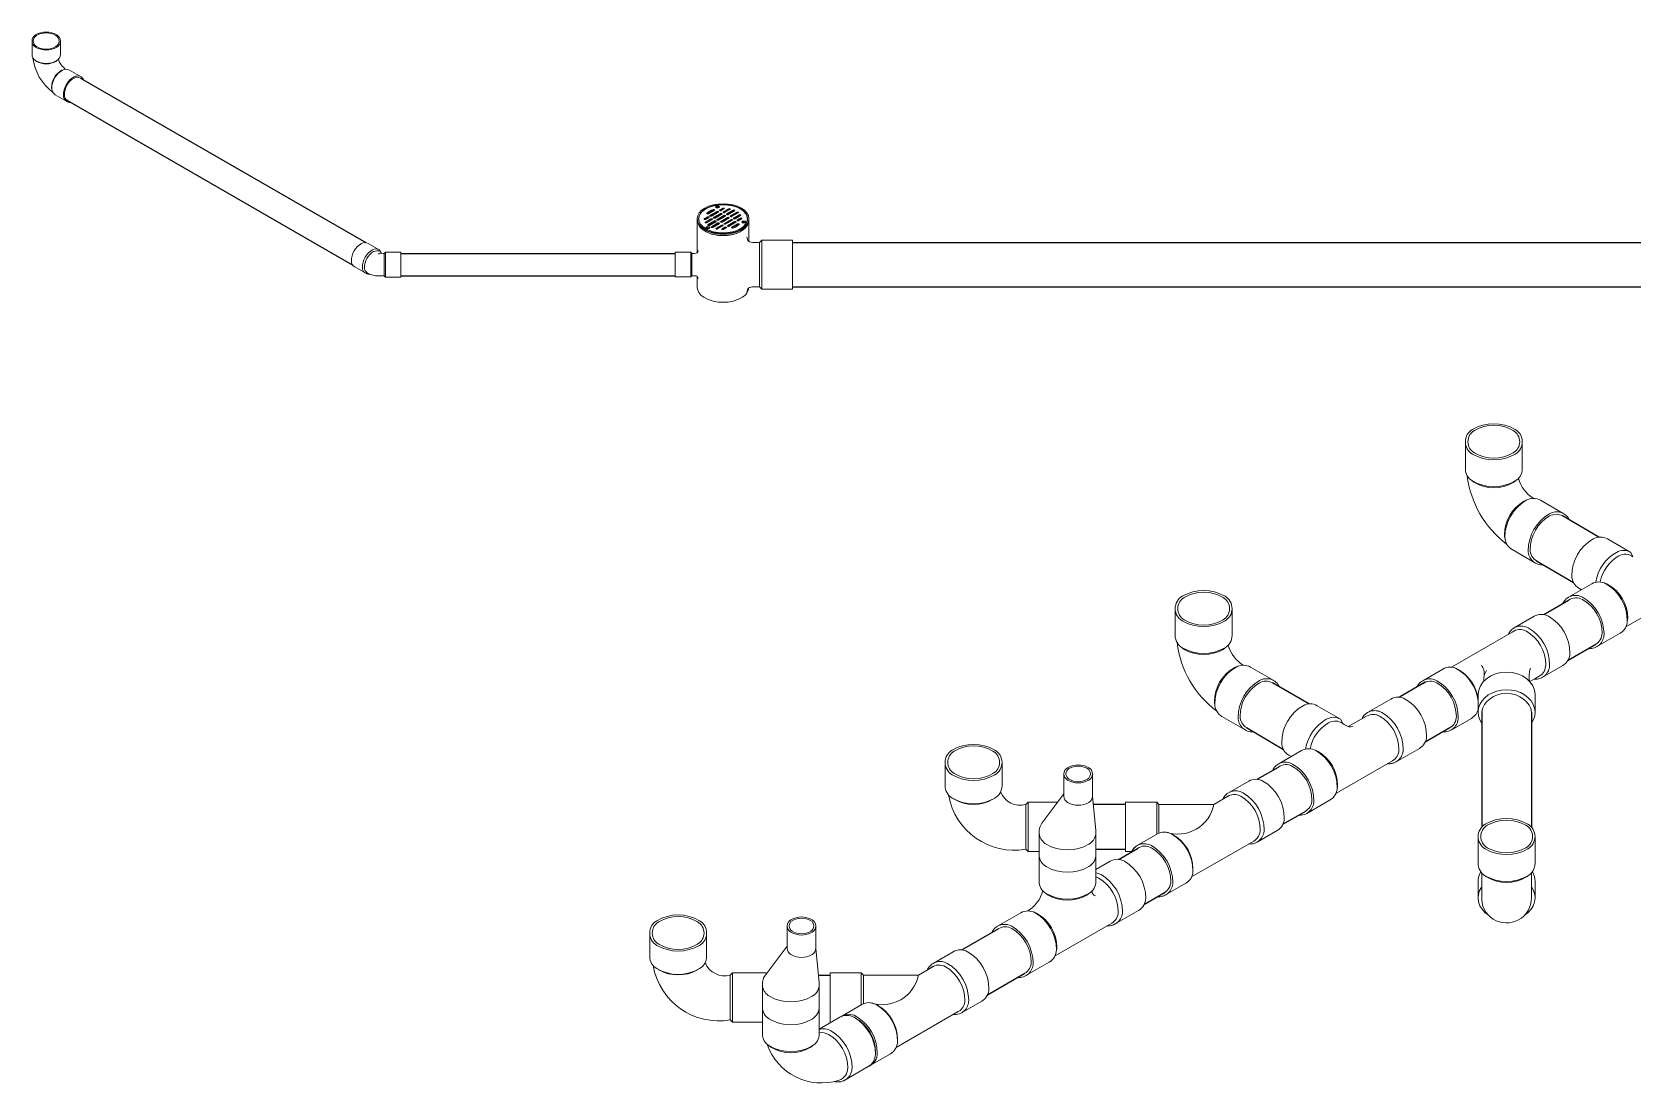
# Model space of a CAD drawing. Header units: millimetres. Extents: x 1263 to 3002, y 1308 to 2683.
# Drawn here: x 1498.669 to 1502.24, y 1341.562 to 1343.906 of the extents above; entities that cross this region are included whole.
import ezdxf

# ---------------------------------------------------------------- set-up
doc = ezdxf.new("R2010")
doc.units = ezdxf.units.MM
doc.layers.add('sanitaria', color=1, linetype='Continuous', lineweight=0)
doc.layers.add('sanitario', color=3, linetype='Continuous')

msp = doc.modelspace()

# ---------------------------------------------------------------- linework, layer by layer
at = {"layer": 'sanitaria'}
for p, q in [((1498.66879, 1343.88612), (1498.66879, 1343.85621)), ((1498.73211, 1343.88612), (1498.73211, 1343.85621)), ((1498.77831, 1343.80609), (1498.75241, 1343.82104)), ((1498.74665, 1343.75126), (1498.72075, 1343.76621)), ((1500.1528, 1343.41345), (1500.1528, 1343.49102)), ((1499.44356, 1343.42028), (1499.41888, 1343.43453)), ((1500.2917, 1343.43703), (1500.27998, 1343.43703)), ((1500.2917, 1343.43703), (1500.29671, 1343.44199)), ((1500.2917, 1343.33785), (1500.2917, 1343.43703)), ((1500.29671, 1343.33289), (1500.29671, 1343.44199)), ((1500.29671, 1343.44199), (1500.36543, 1343.44199)), ((1500.36543, 1343.33289), (1500.36543, 1343.44199)), ((1499.44356, 1343.42028), (1499.44588, 1343.41691)), ((1499.45459, 1343.41256), (1499.45243, 1343.41256)), ((1499.45459, 1343.41256), (1499.45713, 1343.41508)), ((1499.45459, 1343.36231), (1499.45459, 1343.41256)), ((1499.45713, 1343.3598), (1499.45713, 1343.41508)), ((1499.45713, 1343.41508), (1499.49195, 1343.41508)), ((1499.49195, 1343.3598), (1499.49195, 1343.41508)), ((1500.1038, 1343.35994), (1500.1038, 1343.41494)), ((1500.13844, 1343.41494), (1500.1038, 1343.41494)), ((1500.14097, 1343.41244), (1500.13844, 1343.41494)), ((1500.13844, 1343.35994), (1500.13844, 1343.41494)), ((1500.14097, 1343.41244), (1500.14688, 1343.41244)), ((1500.14097, 1343.36244), (1500.14097, 1343.41244)), ((1499.4134, 1343.36804), (1499.38872, 1343.38229)), ((1499.45459, 1343.36231), (1499.44385, 1343.36231)), ((1499.45459, 1343.36231), (1499.45713, 1343.3598)), ((1500.14097, 1343.36244), (1500.13844, 1343.35994)), ((1500.14097, 1343.36244), (1500.14688, 1343.36244)), ((1499.45713, 1343.3598), (1499.49195, 1343.3598)), ((1500.13844, 1343.35994), (1500.1038, 1343.35994)), ((1500.1528, 1343.33995), (1500.1528, 1343.36143)), ((1500.2917, 1343.33785), (1500.27998, 1343.33785)), ((1500.2917, 1343.33785), (1500.29671, 1343.33289)), ((1500.29671, 1343.33289), (1500.36543, 1343.33289)), ((1501.86643, 1342.99242), (1501.86643, 1342.93242)), ((1501.99345, 1342.99242), (1501.99345, 1342.93242)), ((1502.08614, 1342.83187), (1502.03418, 1342.86187)), ((1502.23538, 1342.74571), (1502.18342, 1342.77571)), ((1502.02263, 1342.72187), (1501.97067, 1342.75187)), ((1502.23538, 1342.74571), (1502.24042, 1342.73591)), ((1502.09642, 1342.64557), (1502.14838, 1342.67557)), ((1502.1256, 1342.66242), (1502.11991, 1342.66571)), ((1502.35117, 1342.65265), (1502.22481, 1342.5797)), ((1501.21911, 1342.6203), (1501.21911, 1342.5603)), ((1501.34613, 1342.6203), (1501.34613, 1342.5603)), ((1501.97515, 1342.57715), (1502.02019, 1342.60315)), ((1501.97091, 1342.56781), (1501.83536, 1342.48955)), ((1502.15993, 1342.53557), (1502.21189, 1342.56557)), ((1501.43882, 1342.45975), (1501.38686, 1342.48975)), ((1501.77129, 1342.45945), (1501.81632, 1342.48545)), ((1502.03145, 1342.46965), (1502.01029, 1342.45743)), ((1502.03145, 1342.46965), (1502.02113, 1342.46369)), ((1502.0837, 1342.49315), (1502.03866, 1342.46715)), ((1501.58806, 1342.37359), (1501.53609, 1342.40359)), ((1501.64843, 1342.38853), (1501.70039, 1342.41853)), ((1501.89496, 1342.38895), (1501.89496, 1342.42835)), ((1502.02193, 1342.42835), (1502.02193, 1342.38895)), ((1501.37531, 1342.34975), (1501.32335, 1342.37975)), ((1501.58806, 1342.37359), (1501.5931, 1342.36379)), ((1501.64612, 1342.38053), (1501.60538, 1342.35701)), ((1501.8348, 1342.34945), (1501.87983, 1342.37545)), ((1501.4491, 1342.27345), (1501.50106, 1342.30345)), ((1501.47828, 1342.2903), (1501.47259, 1342.29359)), ((1501.71193, 1342.27853), (1501.7639, 1342.30853)), ((1500.70585, 1342.27726), (1500.70585, 1342.22526)), ((1500.83287, 1342.27726), (1500.83287, 1342.22526)), ((1501.70385, 1342.28053), (1501.57749, 1342.20758)), ((1500.97098, 1342.25164), (1500.97098, 1342.20164)), ((1501.03449, 1342.25164), (1501.03449, 1342.20164)), ((1501.33815, 1342.20941), (1501.38319, 1342.23541)), ((1500.88574, 1342.18356), (1500.89079, 1342.18856)), ((1500.88574, 1342.18356), (1500.88574, 1342.08356)), ((1500.89079, 1342.18856), (1500.95717, 1342.18856)), ((1500.89079, 1342.18856), (1500.89079, 1342.07856)), ((1500.97098, 1342.20694), (1500.92178, 1342.14146)), ((1501.03449, 1342.20164), (1501.04227, 1342.12562)), ((1501.10863, 1342.07856), (1501.10863, 1342.18856)), ((1501.17791, 1342.18856), (1501.10863, 1342.18856)), ((1501.17791, 1342.11689), (1501.17791, 1342.18856)), ((1501.18296, 1342.18356), (1501.17791, 1342.18856)), ((1501.30532, 1342.18356), (1501.18296, 1342.18356)), ((1501.18296, 1342.11951), (1501.18296, 1342.18356)), ((1501.33971, 1342.20341), (1501.30532, 1342.18356)), ((1501.51261, 1342.16345), (1501.56457, 1342.19345)), ((1500.91541, 1342.07239), (1500.91541, 1342.12239)), ((1501.04243, 1342.12239), (1501.04243, 1342.07239)), ((1501.13429, 1342.09171), (1501.17933, 1342.11771)), ((1501.4467, 1342.12541), (1501.40166, 1342.09941)), ((1501.89494, 1342.11197), (1501.89494, 1342.05197)), ((1502.02195, 1342.11197), (1502.02195, 1342.05197)), ((1500.88574, 1342.08356), (1500.89079, 1342.07856)), ((1500.89079, 1342.07856), (1500.91541, 1342.07856)), ((1501.12184, 1342.07856), (1501.10863, 1342.07856)), ((1501.39445, 1342.10191), (1501.25576, 1342.02184)), ((1500.91541, 1342.07239), (1500.91541, 1342.01239)), ((1501.04243, 1342.07239), (1501.04243, 1342.01239)), ((1501.04243, 1342.03869), (1501.07401, 1342.05692)), ((1501.1978, 1341.98171), (1501.24283, 1342.00771)), ((1501.89496, 1342.01194), (1501.89496, 1341.97529)), ((1501.90296, 1341.979), (1501.90296, 1342.03087)), ((1502.014, 1341.97467), (1502.014, 1342.03095)), ((1502.02193, 1342.01194), (1502.02193, 1341.97529)), ((1500.82272, 1341.91184), (1500.87468, 1341.94184)), ((1501.08556, 1341.91692), (1501.13752, 1341.94692)), ((1500.35369, 1341.9124), (1500.35369, 1341.8624)), ((1500.4172, 1341.9124), (1500.4172, 1341.8624)), ((1501.07747, 1341.91892), (1500.95111, 1341.84597)), ((1500.04673, 1341.89675), (1500.04673, 1341.84475)), ((1500.17375, 1341.89675), (1500.17375, 1341.84475)), ((1500.35369, 1341.8677), (1500.30449, 1341.80223)), ((1500.4172, 1341.8624), (1500.42497, 1341.78638)), ((1500.67904, 1341.8289), (1500.72407, 1341.8549)), ((1500.88623, 1341.80184), (1500.93819, 1341.83184)), ((1500.22662, 1341.80305), (1500.23167, 1341.80805)), ((1500.22662, 1341.80305), (1500.22662, 1341.70305)), ((1500.23167, 1341.80805), (1500.30632, 1341.80805)), ((1500.23167, 1341.80805), (1500.23167, 1341.69805)), ((1500.30708, 1341.80568), (1500.30632, 1341.80805)), ((1500.44951, 1341.69805), (1500.44951, 1341.80805)), ((1500.51879, 1341.80805), (1500.44951, 1341.80805)), ((1500.51879, 1341.73638), (1500.51879, 1341.80805)), ((1500.52385, 1341.80305), (1500.51879, 1341.80805)), ((1500.6462, 1341.80305), (1500.52385, 1341.80305)), ((1500.52385, 1341.739), (1500.52385, 1341.80305)), ((1500.68059, 1341.8229), (1500.6462, 1341.80305)), ((1500.29812, 1341.73315), (1500.29812, 1341.78315)), ((1500.42514, 1341.78315), (1500.42514, 1341.73315)), ((1500.29818, 1341.73236), (1500.29818, 1341.67236)), ((1500.4252, 1341.73236), (1500.4252, 1341.67236)), ((1500.47518, 1341.7112), (1500.52021, 1341.7372)), ((1500.73533, 1341.7214), (1500.59664, 1341.64132)), ((1500.78758, 1341.7449), (1500.74255, 1341.7189)), ((1500.22662, 1341.70305), (1500.23167, 1341.69805)), ((1500.23167, 1341.69805), (1500.29818, 1341.69805)), ((1500.4252, 1341.68236), (1500.4709, 1341.70874)), ((1500.45236, 1341.69805), (1500.44951, 1341.69805)), ((1500.53868, 1341.6012), (1500.58372, 1341.6272)), ((1500.48244, 1341.56874), (1500.5344, 1341.59874))]:
    msp.add_line(p, q, dxfattribs=at)
at = {"layer": 'sanitaria', "extrusion": (0, 0.816497, 0.57735)}
for p, q in [((1500.19098, 1343.50839), (1500.17791, 1343.50084)), ((1500.18181, 1343.49746), (1500.19684, 1343.50614)), ((1500.19684, 1343.50475), (1500.18181, 1343.49607)), ((1500.19412, 1343.51615), (1500.20168, 1343.51732)), ((1500.20204, 1343.51653), (1500.19448, 1343.51536)), ((1500.19553, 1343.51445), (1500.19483, 1343.51501)), ((1500.20063, 1343.51445), (1500.20133, 1343.51501)), ((1500.20306, 1343.50974), (1500.20962, 1343.51352)), ((1500.20962, 1343.51213), (1500.20306, 1343.50835)), ((1500.20306, 1343.50835), (1500.20306, 1343.50974)), ((1500.21263, 1343.51178), (1500.20608, 1343.50799)), ((1500.20962, 1343.51213), (1500.20962, 1343.51352)), ((1500.2109, 1343.50522), (1500.22288, 1343.51214)), ((1500.22288, 1343.51075), (1500.2109, 1343.50383)), ((1500.2259, 1343.5104), (1500.21391, 1343.50348)), ((1500.21873, 1343.5007), (1500.23304, 1343.50896)), ((1500.23304, 1343.50757), (1500.21873, 1343.49931)), ((1500.23606, 1343.50722), (1500.22175, 1343.49896)), ((1500.15277, 1343.48995), (1500.15277, 1343.4885)), ((1500.15613, 1343.4882), (1500.15613, 1343.48959)), ((1500.15617, 1343.4882), (1500.15617, 1343.48959)), ((1500.16903, 1343.49008), (1500.17558, 1343.49386)), ((1500.17558, 1343.49247), (1500.16903, 1343.48869)), ((1500.17143, 1343.48242), (1500.18342, 1343.48934)), ((1500.18342, 1343.48795), (1500.17143, 1343.48103)), ((1500.1786, 1343.49212), (1500.17205, 1343.48834)), ((1500.17881, 1343.46803), (1500.17327, 1343.47123)), ((1500.17427, 1343.4718), (1500.1798, 1343.4686)), ((1500.18643, 1343.4876), (1500.17445, 1343.48068)), ((1500.17499, 1343.47037), (1500.17907, 1343.46802)), ((1500.17694, 1343.47656), (1500.19125, 1343.48482)), ((1500.19125, 1343.48343), (1500.17694, 1343.47517)), ((1500.19427, 1343.48308), (1500.17995, 1343.47482)), ((1500.18479, 1343.47202), (1500.1991, 1343.48029)), ((1500.1991, 1343.4789), (1500.18479, 1343.47064)), ((1500.19986, 1343.5044), (1500.18483, 1343.49572)), ((1500.20212, 1343.47855), (1500.18781, 1343.47028)), ((1500.18964, 1343.49294), (1500.20467, 1343.50162)), ((1500.20467, 1343.50023), (1500.18964, 1343.49155)), ((1500.20769, 1343.49988), (1500.19266, 1343.4912)), ((1500.19495, 1343.46885), (1500.20693, 1343.47577)), ((1500.20693, 1343.47438), (1500.19495, 1343.46746)), ((1500.19747, 1343.48842), (1500.2125, 1343.4971)), ((1500.2125, 1343.49571), (1500.19747, 1343.48703)), ((1500.20995, 1343.47403), (1500.19797, 1343.46711)), ((1500.21552, 1343.49536), (1500.20049, 1343.48668)), ((1500.20533, 1343.48389), (1500.22036, 1343.49257)), ((1500.22036, 1343.49118), (1500.20533, 1343.4825)), ((1500.20821, 1343.46747), (1500.21477, 1343.47125)), ((1500.21477, 1343.46986), (1500.20821, 1343.46608)), ((1500.22338, 1343.49083), (1500.20834, 1343.48215)), ((1500.21778, 1343.46951), (1500.21123, 1343.46573)), ((1500.21316, 1343.47937), (1500.22819, 1343.48805)), ((1500.22819, 1343.48666), (1500.21316, 1343.47798)), ((1500.23121, 1343.48631), (1500.21618, 1343.47763)), ((1500.22099, 1343.47485), (1500.23602, 1343.48353)), ((1500.23602, 1343.48214), (1500.22099, 1343.47346)), ((1500.23904, 1343.48179), (1500.22401, 1343.47311)), ((1500.22658, 1343.49616), (1500.24089, 1343.50443)), ((1500.24089, 1343.50304), (1500.22658, 1343.49477)), ((1500.24391, 1343.50269), (1500.2296, 1343.49442)), ((1500.22997, 1343.4708), (1500.24303, 1343.47835)), ((1500.24303, 1343.47696), (1500.22997, 1343.46941)), ((1500.23441, 1343.49164), (1500.2464, 1343.49857)), ((1500.2464, 1343.49718), (1500.23441, 1343.49025)), ((1500.24942, 1343.49683), (1500.23743, 1343.4899)), ((1500.24225, 1343.48712), (1500.2488, 1343.49091)), ((1500.2488, 1343.48952), (1500.24225, 1343.48574)), ((1500.25182, 1343.48917), (1500.24526, 1343.48538)), ((1500.25439, 1343.48046), (1500.2537, 1343.48103)), ((1500.25525, 1343.48028), (1500.25728, 1343.48464)), ((1500.25563, 1343.48009), (1500.25701, 1343.48306)), ((1500.25864, 1343.48443), (1500.25661, 1343.48007)), ((1500.2595, 1343.48046), (1500.26019, 1343.48103)), ((1500.26482, 1343.4882), (1500.26482, 1343.48959)), ((1500.26487, 1343.4882), (1500.26487, 1343.48959)), ((1500.26826, 1343.48919), (1500.26826, 1343.43901)), ((1500.26827, 1343.48995), (1500.26827, 1343.4885)), ((1500.17398, 1343.46802), (1500.17329, 1343.46859))]:
    msp.add_line(p, q, dxfattribs=at)
at = {"layer": 'sanitaria'}
for points in [[(1498.72419, 1343.89982, -0.5773503), (1498.72419, 1343.87241, -0.2679492), (1498.67671, 1343.87241, -0.5773503), (1498.67671, 1343.89982, -0.2679492)], [(1498.67886, 1343.89858, -0.2679492), (1498.72203, 1343.89858, -0.5773503), (1498.72203, 1343.87365, -0.2679492), (1498.67886, 1343.87365, -0.5773503)], [(1501.97757, 1343.01992, -0.5773503), (1501.97757, 1342.96492, -0.2679492), (1501.88231, 1342.96492, -0.5773503), (1501.88231, 1343.01992, -0.2679492)], [(1501.88664, 1343.01742, -0.2679492), (1501.97324, 1343.01742, -0.5773503), (1501.97324, 1342.96742, -0.2679492), (1501.88664, 1342.96742, -0.5773503)], [(1501.33025, 1342.6478, -0.5773503), (1501.33025, 1342.5928, -0.2679492), (1501.23499, 1342.5928, -0.5773503), (1501.23499, 1342.6478, -0.2679492)], [(1501.23932, 1342.6453, -0.2679492), (1501.32592, 1342.6453, -0.5773503), (1501.32592, 1342.5953, -0.2679492), (1501.23932, 1342.5953, -0.5773503)], [(1500.72173, 1342.24976, -0.5773503), (1500.72173, 1342.30476, -0.2679492), (1500.81699, 1342.30476, -0.5773503), (1500.81699, 1342.24976, -0.2679492)], [(1500.72606, 1342.25226, -0.5773503), (1500.72606, 1342.30226, -0.2679492), (1500.81266, 1342.30226, -0.5773503), (1500.81266, 1342.25226, -0.2679492)], [(1501.02655, 1342.26539, -0.5773503), (1501.02655, 1342.23789, -0.2679492), (1500.97892, 1342.23789, -0.5773503), (1500.97892, 1342.26539, -0.2679492)], [(1500.06261, 1341.86925, -0.5773503), (1500.06261, 1341.92425, -0.2679492), (1500.15787, 1341.92425, -0.5773503), (1500.15787, 1341.86925, -0.2679492)], [(1500.06694, 1341.87175, -0.5773503), (1500.06694, 1341.92175, -0.2679492), (1500.15354, 1341.92175, -0.5773503), (1500.15354, 1341.87175, -0.2679492)], [(1500.40926, 1341.92615, -0.5773503), (1500.40926, 1341.89865, -0.2679492), (1500.36163, 1341.89865, -0.5773503), (1500.36163, 1341.92615, -0.2679492)]]:
    msp.add_lwpolyline(points, format="xyb", close=True, dxfattribs=at)
for points in [[(1498.73211, 1343.85621, -0.2679492), (1498.72419, 1343.8425, -0.2679492), (1498.67671, 1343.8425, -0.2679492), (1498.66879, 1343.85621, -0.2679492)], [(1498.72491, 1343.84294, -0.0630698), (1498.72203, 1343.84076, -0.2679492), (1498.67886, 1343.84076, -0.0630698), (1498.67599, 1343.84294, -0.0630698)], [(1498.71286, 1343.77907, -0.0630698), (1498.71241, 1343.78266, -0.2679492), (1498.73399, 1343.82004, -0.0630698), (1498.73732, 1343.82144, -0.0630698)], [(1498.72075, 1343.76621, -0.2679492), (1498.71284, 1343.77992, -0.2679492), (1498.73658, 1343.82104, -0.2679492), (1498.75241, 1343.82104, -0.2679492)], [(1498.75597, 1343.7492, -0.4404189), (1498.73874, 1343.76497, -0.2679492), (1498.76248, 1343.80609, -0.4404189), (1498.78475, 1343.79905)], [(1498.74809, 1343.75375, -0.2679492), (1498.7409, 1343.76621, -0.2679492), (1498.76248, 1343.8036, -0.2679492), (1498.77687, 1343.8036)], [(1499.38872, 1343.38229, -0.2679492), (1499.38118, 1343.39535, -0.2679492), (1499.4038, 1343.43453, -0.2679492), (1499.41888, 1343.43453, -0.2679492)], [(1499.42208, 1343.36606, -0.4365783), (1499.40586, 1343.3811, -0.2679492), (1499.42848, 1343.42028, -0.2679492), (1499.44356, 1343.42028)], [(1499.41641, 1343.36917, -0.2310747), (1499.41038, 1343.38086, -0.2679492), (1499.43094, 1343.41648, -0.1944925), (1499.44588, 1343.41691)], [(1500.1528, 1343.33995, 0.2679492), (1500.16723, 1343.31495, 0.2679492), (1500.25384, 1343.31495, 0.2282751), (1500.26795, 1343.33565, 0.2765985)], [(1501.99345, 1342.93242, -0.2679492), (1501.97757, 1342.90492, -0.2679492), (1501.88231, 1342.90492, -0.2679492), (1501.86643, 1342.93242, -0.2679492)], [(1501.97902, 1342.90581, -0.0630698), (1501.97324, 1342.90142, -0.2679492), (1501.88664, 1342.90142, -0.0630698), (1501.88086, 1342.90581, -0.0630698)], [(1501.95484, 1342.77767, -0.0630698), (1501.95393, 1342.78487, -0.2679492), (1501.99723, 1342.85987, -0.0630698), (1502.00392, 1342.86268, -0.0630698)], [(1501.97067, 1342.75187, -0.2679492), (1501.95479, 1342.77937, -0.2679492), (1502.00243, 1342.86187, -0.2679492), (1502.03418, 1342.86187, -0.2679492)], [(1502.04099, 1342.71771, -0.4373104), (1502.00676, 1342.74937, -0.2679492), (1502.05439, 1342.83187, -0.4408198), (1502.09908, 1342.81771, -0.4408198)], [(1502.02552, 1342.72687, -0.2679492), (1502.01109, 1342.75187, -0.2679492), (1502.05439, 1342.82687, -0.2682227), (1502.08328, 1342.82685, -0.2682227)], [(1502.01996, 1342.46302, 0.4405148), (1502.05454, 1342.49465, 0.2679492), (1502.00691, 1342.57715, 0.443679), (1501.96209, 1342.56272)], [(1502.0837, 1342.49315, 0.2679492), (1502.09957, 1342.52065, 0.2679492), (1502.05194, 1342.60315, 0.2679492), (1502.02019, 1342.60315, 0.2679492)], [(1501.34613, 1342.5603, -0.2679492), (1501.33025, 1342.5328, -0.2679492), (1501.23499, 1342.5328, -0.2679492), (1501.21911, 1342.5603, -0.2679492)], [(1502.03145, 1342.46965, 0.2679492), (1502.04588, 1342.49465, 0.2679492), (1502.00258, 1342.56965, 0.2993449), (1501.97091, 1342.56781, 0.2993449)], [(1501.3317, 1342.53369, -0.0630698), (1501.32592, 1342.5293, -0.2679492), (1501.23932, 1342.5293, -0.0630698), (1501.23354, 1342.53369, -0.0630698)], [(1501.30752, 1342.40555, -0.0630698), (1501.30661, 1342.41275, -0.2679492), (1501.34991, 1342.48775, -0.0630698), (1501.3566, 1342.49056, -0.0630698)], [(1501.32335, 1342.37975, -0.2679492), (1501.30747, 1342.40725, -0.2679492), (1501.3551, 1342.48975, -0.2679492), (1501.38686, 1342.48975, -0.2679492)], [(1501.89496, 1342.41487, 0.2345991), (1501.84808, 1342.48545, 0.2679492), (1501.81632, 1342.48545)], [(1501.89496, 1342.41931, 0.2329821), (1501.85241, 1342.48295, 0.0153813), (1501.85084, 1342.48379)], [(1501.39367, 1342.34559, -0.4373104), (1501.35943, 1342.37725, -0.2679492), (1501.40707, 1342.45975, -0.4408198), (1501.45176, 1342.44559, -0.4408198)], [(1501.3782, 1342.35475, -0.2679492), (1501.36376, 1342.37975, -0.2679492), (1501.40707, 1342.45475, -0.2682227), (1501.43596, 1342.45474, -0.2682227)], [(1501.8161, 1342.34532, 0.4405148), (1501.85068, 1342.37695, 0.2679492), (1501.80305, 1342.45945, 0.443679), (1501.75823, 1342.44502, 0.443679)], [(1501.83191, 1342.35445, 0.2679492), (1501.84635, 1342.37945, 0.2679492), (1501.80305, 1342.45445, 0.2993449), (1501.77138, 1342.45261, 0.2993449)], [(1501.87983, 1342.37545, 0.2104235), (1501.89496, 1342.39609, 0.0986816)], [(1500.83287, 1342.22526, -0.2679492), (1500.81699, 1342.19776, -0.2679492), (1500.72173, 1342.19776, -0.2679492), (1500.70585, 1342.22526)], [(1501.4467, 1342.12541, 0.2679492), (1501.46257, 1342.15291, 0.2679492), (1501.41494, 1342.23541, 0.2679492), (1501.38319, 1342.23541, 0.2679492)], [(1500.81417, 1342.19619, -0.0153813), (1500.81266, 1342.19526, -0.2679492), (1500.72606, 1342.19526, -0.0153813), (1500.72455, 1342.19619, -0.0153813)], [(1501.03449, 1342.20164, -0.2679492), (1501.02655, 1342.18789, -0.2679492), (1500.97892, 1342.18789, -0.2679492), (1500.97098, 1342.20164, -0.2679492)], [(1501.38296, 1342.09528, 0.4405148), (1501.41754, 1342.12691, 0.2679492), (1501.36991, 1342.20941, 0.443679), (1501.32509, 1342.19497, 0.443679)], [(1501.39445, 1342.10191, 0.2679492), (1501.40888, 1342.12691, 0.2679492), (1501.36558, 1342.20191, 0.2993449), (1501.33391, 1342.20007, 0.2993449)], [(1501.04227, 1342.12562, -0.2954486), (1501.02655, 1342.09489, -0.2679492), (1500.93129, 1342.09489, -0.4500663), (1500.92178, 1342.14146, -0.4500663)], [(1501.24283, 1342.00771, 0.2679492), (1501.25871, 1342.03521, 0.2679492), (1501.21108, 1342.11771, 0.2679492), (1501.17933, 1342.11771, 0.2679492)], [(1501.25866, 1342.03843, 0.0153813), (1501.25871, 1342.04021, 0.2679492), (1501.21541, 1342.11521, 0.0153813), (1501.21385, 1342.11605)], [(1501.17907, 1341.97758, 0.4407775), (1501.21368, 1342.00921, 0.2679492), (1501.16605, 1342.09171, 0.4424033), (1501.12128, 1342.0774)], [(1501.13429, 1342.09171, 0.1559657), (1501.12128, 1342.0774, 0.1559657)], [(1501.19407, 1341.98624, 0.2769124), (1501.20935, 1342.01171, 0.2679492), (1501.16605, 1342.08671, 0.2926774), (1501.13495, 1342.08528)], [(1501.04243, 1342.07239, -0.2679492), (1501.02655, 1342.04489, -0.2679492), (1500.93129, 1342.04489, -0.2679492), (1500.91541, 1342.07239, -0.2679492)], [(1501.17907, 1341.97758, 0.1545724), (1501.1978, 1341.98171)], [(1500.4172, 1341.8624, -0.2679492), (1500.40926, 1341.84865, -0.2679492), (1500.36163, 1341.84865, -0.2679492), (1500.35369, 1341.8624, -0.2679492)], [(1500.17375, 1341.84475, -0.2679492), (1500.15787, 1341.81725, -0.2679492), (1500.06261, 1341.81725, -0.2679492), (1500.04673, 1341.84475)], [(1500.72385, 1341.71477, 0.4405148), (1500.75842, 1341.7464, 0.2679492), (1500.71079, 1341.8289, 0.443679), (1500.66597, 1341.81446, 0.443679)], [(1500.78758, 1341.7449, 0.2679492), (1500.80346, 1341.7724, 0.2679492), (1500.75583, 1341.8549, 0.2679492), (1500.72407, 1341.8549, 0.2679492)], [(1500.15505, 1341.81568, -0.0153813), (1500.15354, 1341.81475, -0.2679492), (1500.06694, 1341.81475, -0.0153813), (1500.06543, 1341.81568, -0.0153813)], [(1500.42497, 1341.78638, -0.2954486), (1500.40926, 1341.75565, -0.2679492), (1500.314, 1341.75565, -0.4500663), (1500.30449, 1341.80223, -0.4500663)], [(1500.73533, 1341.7214, 0.2679492), (1500.74976, 1341.7464, 0.2679492), (1500.70646, 1341.8214, 0.2993449), (1500.67479, 1341.81955, 0.2993449)], [(1500.29818, 1341.73236, 0.2679492), (1500.31406, 1341.70486, 0.2679492), (1500.40932, 1341.70486, 0.2846022), (1500.42514, 1341.73433)], [(1500.58372, 1341.6272, 0.2679492), (1500.59959, 1341.6547, 0.2679492), (1500.55196, 1341.7372, 0.2679492), (1500.52021, 1341.7372, 0.2679492)], [(1500.59954, 1341.65792, 0.0153813), (1500.59959, 1341.6597, 0.2679492), (1500.55629, 1341.7347, 0.0153813), (1500.55473, 1341.73554)], [(1500.4709, 1341.70874, -0.2679492), (1500.50265, 1341.70874, -0.2679492), (1500.55028, 1341.62624, -0.2679492), (1500.5344, 1341.59874, -0.2679492)], [(1500.5364, 1341.6, 0.2898656), (1500.55456, 1341.6287, 0.2679492), (1500.50693, 1341.7112, 0.2879168), (1500.47318, 1341.70994, 0.2879168)], [(1500.47518, 1341.7112, 0.0185375), (1500.47318, 1341.70994, 0.0185375)], [(1500.55021, 1341.63001, 0.0102834), (1500.55023, 1341.6312, 0.2679492), (1500.50693, 1341.7062, 0.0084582), (1500.50608, 1341.70667)], [(1500.29818, 1341.67236, 0.2679492), (1500.31406, 1341.64486, 0.2679492), (1500.40932, 1341.64486, 0.2679492), (1500.4252, 1341.67236, 0.2679492)], [(1500.45858, 1341.56551, 0.4907357), (1500.49832, 1341.59624, 0.2679492), (1500.45069, 1341.67874, 0.2108162), (1500.4252, 1341.68151)], [(1500.46939, 1341.56847, 0.3194174), (1500.48879, 1341.59574, 0.2679492), (1500.44549, 1341.67074, 0.1840259), (1500.4252, 1341.67401)], [(1500.31261, 1341.64575, 0.0630698), (1500.31839, 1341.64136, 0.2679492), (1500.40499, 1341.64136, 0.0630698), (1500.41077, 1341.64575, 0.0630698)], [(1500.5364, 1341.6, 0.0203368), (1500.53868, 1341.6012)], [(1500.48244, 1341.56874, -0.1814465), (1500.46043, 1341.56509, -0.1814465)]]:
    msp.add_lwpolyline(points, format="xyb", dxfattribs=at)
for centre, radius, start, end in [((1498.78186, 1343.86177), 0.11176, 186.92551, 233.08362), ((1498.76532, 1343.85629), 0.03913, 196.29162, 237.84222), ((1502.09326, 1342.94358), 0.22421, 186.92551, 233.08362), ((1502.06009, 1342.93259), 0.07851, 196.29162, 237.84222), ((1502.19929, 1342.69321), 0.09526, 120, 180), ((1502.16754, 1342.74821), 0.03175, 60, 120), ((1502.25126, 1342.66321), 0.09526, 120, 170.42315), ((1502.25212, 1342.66271), 0.0866, 120, 168.69333), ((1502.2195, 1342.71821), 0.03175, 60, 120), ((1502.22325, 1342.71271), 0.02887, 53.50349, 120), ((1502.13579, 1342.69321), 0.03175, 180, 240), ((1502.1123, 1342.61807), 0.03175, 60, 155.67512), ((1502.16426, 1342.64807), 0.03175, 60, 120), ((1502.1709, 1342.64857), 0.02887, 60, 74.4354), ((1502.1325, 1342.59307), 0.09526, 360, 60), ((1502.14203, 1342.59857), 0.0866, 360, 60), ((1502.11374, 1342.61557), 0.02887, 60, 126.50069), ((1502.08054, 1342.56307), 0.09526, 360, 60), ((1502.08487, 1342.56557), 0.0866, 360, 60), ((1502.19601, 1342.59307), 0.03175, 300, 360), ((1502.19976, 1342.59857), 0.02887, 345.5646, 0), ((1501.44594, 1342.57146), 0.22421, 186.92551, 233.08362), ((1502.14405, 1342.56307), 0.03175, 264.87449, 0), ((1502.14261, 1342.56557), 0.02887, 298.55718, 360), ((1501.41277, 1342.56047), 0.07851, 196.29162, 237.84222), ((1501.55197, 1342.32109), 0.09526, 120, 180), ((1501.52022, 1342.37609), 0.03175, 60, 120), ((1501.71626, 1342.39103), 0.03175, 60, 120), ((1501.68451, 1342.33603), 0.09526, 360, 60), ((1501.60393, 1342.29109), 0.09526, 120, 170.42315), ((1501.6048, 1342.29059), 0.0866, 120, 168.69333), ((1501.57218, 1342.34609), 0.03175, 60, 120), ((1501.57593, 1342.34059), 0.02887, 53.50349, 120), ((1501.6643, 1342.36103), 0.03175, 60, 155.0968), ((1501.6643, 1342.36103), 0.03175, 120, 155.0968), ((1501.66055, 1342.35553), 0.02887, 60, 120), ((1501.6643, 1342.36103), 0.03175, 60, 81.84382), ((1501.66055, 1342.35553), 0.02887, 60, 73.37783), ((1501.63168, 1342.30553), 0.0866, 360, 60), ((1501.63255, 1342.30603), 0.09526, 360, 60), ((1501.74802, 1342.33603), 0.03175, 300, 0), ((1501.48846, 1342.32109), 0.03175, 180, 240), ((1501.51694, 1342.27595), 0.03175, 60, 120), ((1501.52357, 1342.27645), 0.02887, 60, 74.4354), ((1501.48518, 1342.22095), 0.09526, 360, 60), ((1501.49471, 1342.22645), 0.0866, 360, 60), ((1501.69606, 1342.30603), 0.03175, 264.9032, 0), ((1501.68942, 1342.30553), 0.02887, 300, 360), ((1500.98903, 1342.25164), 0.01371, 120, 240), ((1501.00274, 1342.22789), 0.04114, 60, 120), ((1501.01645, 1342.25164), 0.01371, 300, 60), ((1501.46497, 1342.24595), 0.03175, 60, 155.67512), ((1501.46642, 1342.24345), 0.02887, 60, 126.50069), ((1501.43322, 1342.19095), 0.09526, 360, 60), ((1501.43755, 1342.19345), 0.0866, 360, 60), ((1501.69606, 1342.30603), 0.03175, 264.9032, 300), ((1501.00274, 1342.27539), 0.04114, 240, 300), ((1501.54869, 1342.22095), 0.03175, 300, 360), ((1501.55244, 1342.22645), 0.02887, 345.5646, 0), ((1500.86029, 1342.23037), 0.149, 189.98169, 279.83533), ((1500.87303, 1342.22845), 0.04666, 201.56613, 285.80945), ((1501.22492, 1342.19931), 0.08193, 251.08652, 348.91348), ((1501.49673, 1342.19095), 0.03175, 264.87449, 0), ((1501.49528, 1342.19345), 0.02887, 298.55718, 360), ((1501.95844, 1342.05697), 0.09526, 60, 120), ((1501.95844, 1342.06197), 0.0866, 60, 120), ((1501.92669, 1342.11197), 0.03175, 120, 240), ((1501.92958, 1342.11197), 0.02887, 120, 240), ((1501.98731, 1342.11197), 0.02887, 300, 60), ((1501.9902, 1342.11197), 0.03175, 300, 60), ((1501.95844, 1342.16697), 0.09526, 240, 300), ((1501.95844, 1342.16197), 0.0866, 240, 300), ((1500.97892, 1342.12739), 0.09526, 240, 300), ((1501.08989, 1342.02942), 0.03175, 60, 120), ((1501.05813, 1341.97442), 0.09526, 360, 60), ((1501.92669, 1342.05197), 0.03175, 180, 240), ((1501.9902, 1342.05197), 0.03175, 300, 360), ((1500.94717, 1342.01239), 0.03175, 180, 240), ((1501.01068, 1342.01239), 0.03175, 300, 0), ((1501.03792, 1341.99942), 0.03175, 60, 81.84382), ((1501.03417, 1341.99392), 0.02887, 60, 73.37783), ((1501.0053, 1341.94392), 0.0866, 360, 60), ((1501.00617, 1341.94442), 0.09526, 360, 60), ((1501.92958, 1342.04597), 0.02887, 225.5646, 240), ((1501.95844, 1342.10697), 0.09526, 240, 300), ((1501.95844, 1342.09597), 0.0866, 240, 300), ((1501.98731, 1342.04597), 0.02887, 300, 314.4354), ((1500.84877, 1342.01256), 0.07851, 302.15778, 343.70838), ((1500.95005, 1342.00639), 0.02887, 225.5646, 240), ((1500.97892, 1342.06739), 0.09526, 240, 300), ((1500.97892, 1342.05639), 0.0866, 240, 300), ((1501.00779, 1342.00639), 0.02887, 300, 314.4354), ((1501.12164, 1341.97442), 0.03175, 300, 0), ((1501.9584, 1341.97467), 0.0556, 175.53211, 0.63202), ((1500.89056, 1341.91434), 0.03175, 60, 120), ((1500.8972, 1341.91484), 0.02887, 60, 74.4354), ((1500.8588, 1341.85934), 0.09526, 360, 60), ((1500.86833, 1341.86484), 0.0866, 360, 60), ((1501.06968, 1341.94442), 0.03175, 264.9032, 0), ((1501.06304, 1341.94392), 0.02887, 300, 360), ((1500.37173, 1341.9124), 0.01371, 120, 240), ((1500.38545, 1341.88865), 0.04114, 60, 120), ((1500.38545, 1341.93615), 0.04114, 240, 300), ((1500.39916, 1341.9124), 0.01371, 300, 60), ((1500.8386, 1341.88434), 0.03175, 60, 155.09457), ((1500.84004, 1341.88184), 0.02887, 60, 119.99777), ((1500.80684, 1341.82934), 0.09526, 360, 60), ((1500.81117, 1341.83184), 0.0866, 360, 60), ((1501.06968, 1341.94442), 0.03175, 264.9032, 300), ((1500.92607, 1341.86484), 0.02887, 345.5646, 0), ((1500.21391, 1341.84794), 0.04666, 201.56613, 285.80945), ((1500.87035, 1341.82934), 0.03175, 264.90096, 0), ((1500.86891, 1341.83184), 0.02887, 299.99777, 360), ((1500.92231, 1341.85934), 0.03175, 300, 360), ((1500.20117, 1341.84986), 0.149, 189.98169, 279.83533), ((1500.5658, 1341.8188), 0.08193, 251.08652, 348.91348), ((1500.43004, 1341.69078), 0.12849, 199.04473, 287.83559)]:
    msp.add_arc(centre, radius, start, end, dxfattribs=at)
for centre, major_axis, ratio, start_param, end_param in [((1500.21052, 1343.48959), (0.05435, 0), 0.5773503, 0.7853982, 3.7292114), ((1500.21077, 1343.48943), (-0.04255, 0), 0.5773503, -1.0148641, -0.555497), ((1500.21077, 1343.48804), (-0.04255, 0), 0.5773503, -1.0148641, -0.5642594), ((1500.18918, 1343.50912), (-0.00221, 0), 0.5773503, 2.5305971, 5.1144118), ((1500.18918, 1343.50773), (-0.00221, 0), 0.5773503, -2.5647637, -1.1687735), ((1500.19808, 1343.51634), (0.00398, 0), 0.5773503, 0.439199, 3.2259924), ((1500.19808, 1343.51634), (0.00398, 0), 0.5773503, -2.7023937, 0.0843998), ((1500.19835, 1343.50527), (0.00213, 0), 0.5773503, -0.7851805, 2.3564121), ((1500.19835, 1343.50388), (0.00213, 0), 0.5773503, 0.5994409, 2.3564121), ((1500.20457, 1343.50887), (0.00213, 0), 0.5773503, 2.3564121, 5.4980048), ((1500.20457, 1343.50748), (0.00213, 0), 0.5773503, 2.3564121, 2.5421518), ((1500.21113, 1343.51265), (0.00213, 0), 0.5773503, -0.7851805, 2.3564121), ((1500.21113, 1343.51126), (0.00213, 0), 0.5773503, 0.5994409, 2.3564121), ((1500.21241, 1343.50435), (0.00213, 0), 0.5773503, 2.3564121, 5.4980048), ((1500.22439, 1343.51127), (0.00213, 0), 0.5773503, -0.7851805, 2.3564121), ((1500.22439, 1343.50988), (0.00213, 0), 0.5773503, 0.5994409, 2.3564121), ((1500.23455, 1343.50809), (0.00213, 0), 0.5773503, -0.7851805, 2.3564121), ((1500.23455, 1343.5067), (0.00213, 0), 0.5773503, 0.5994409, 2.3564121), ((1500.2424, 1343.50356), (0.00213, 0), 0.5773503, -0.7851805, 2.3564121), ((1500.21052, 1343.48959), (0.05435, 0), 0.5773503, -0.5876187, 0.7853982), ((1500.21052, 1343.4885), (0.05775, 0), 0.5773503, -3.1415927, 0), ((1500.21052, 1343.48491), (0.05673, 0), 0.5773503, -3.030575, -0.1110176), ((1500.21052, 1343.4882), (0.05469, 0), 0.5773503, 2.9778756, 3.1140091), ((1500.21052, 1343.4882), (0.05435, 0), 0.5773503, -3.1415927, -3.0560517), ((1500.17054, 1343.48921), (0.00213, 0), 0.5773503, 2.3564121, 5.4980048), ((1500.17054, 1343.48782), (0.00213, 0), 0.5773503, 2.3564121, 2.5421518), ((1500.17294, 1343.48155), (0.00213, 0), 0.5773503, 2.3564121, 5.4980048), ((1500.17294, 1343.48016), (0.00213, 0), 0.5773503, 2.3564121, 2.5421518), ((1500.17654, 1343.46992), (-0.00398, 0), 0.5773503, -0.6079986, 2.1787949), ((1500.21052, 1343.48059), (0.04005, 0), 0.5773503, 2.6290024, 2.768915), ((1500.21052, 1343.48059), (-0.03631, 0), 0.5773503, -0.1030485, 0.0014754), ((1500.17665, 1343.50188), (-0.00221, 0), 0.5773503, -0.4015876, 2.1822271), ((1500.17654, 1343.46992), (-0.00398, 0), 0.5773503, 2.5335941, 5.3203875), ((1500.17654, 1343.46891), (-0.00297, 0), 0.5773503, -1.0239973, -0.9658049), ((1500.17709, 1343.49299), (0.00213, 0), 0.5773503, -0.7851805, 2.3564121), ((1500.17709, 1343.4916), (0.00213, 0), 0.5773503, 0.5994409, 2.3564121), ((1500.21052, 1343.48059), (0.04005, 0), 0.5773503, 2.5863089, 2.6290024), ((1500.17844, 1343.47569), (0.00213, 0), 0.5773503, 2.3564121, 5.4980048), ((1500.17844, 1343.4743), (0.00213, 0), 0.5773503, 2.3564121, 2.5421518), ((1500.18332, 1343.49659), (0.00213, 0), 0.5773503, 2.3564121, 5.4980048), ((1500.18332, 1343.4952), (0.00213, 0), 0.5773503, 2.3564121, 2.5421518), ((1500.18493, 1343.48847), (0.00213, 0), 0.5773503, -0.7851805, 2.3564121), ((1500.18493, 1343.48708), (0.00213, 0), 0.5773503, 0.5994409, 2.3564121), ((1500.1863, 1343.47115), (0.00213, 0), 0.5773503, 2.3564121, 5.4980048), ((1500.1863, 1343.46976), (0.00213, 0), 0.5773503, 2.3564121, 2.5421518), ((1500.21052, 1343.48059), (0.04005, 0), 0.5773503, 1.9439092, 2.1568434), ((1500.19115, 1343.49207), (0.00213, 0), 0.5773503, 2.3564121, 5.4980048), ((1500.19115, 1343.49068), (0.00213, 0), 0.5773503, 2.3564121, 2.5421518), ((1500.19276, 1343.48395), (0.00213, 0), 0.5773503, -0.7851805, 2.3564121), ((1500.19276, 1343.48256), (0.00213, 0), 0.5773503, 0.5994409, 2.3564121), ((1500.19898, 1343.48755), (0.00213, 0), 0.5773503, 2.3564121, 5.4980048), ((1500.19898, 1343.48616), (0.00213, 0), 0.5773503, 2.3564121, 2.5421518), ((1500.20061, 1343.47942), (0.00213, 0), 0.5773503, -0.7851805, 2.3564121), ((1500.20061, 1343.47803), (0.00213, 0), 0.5773503, 0.5994409, 2.3564121), ((1500.20684, 1343.48302), (0.00213, 0), 0.5773503, 2.3564121, 5.4980048), ((1500.20618, 1343.50075), (0.00213, 0), 0.5773503, -0.7851805, 2.3564121), ((1500.20618, 1343.49936), (0.00213, 0), 0.5773503, 0.5994409, 2.3564121), ((1500.20684, 1343.48163), (0.00213, 0), 0.5773503, 2.3564121, 2.5421518), ((1500.20844, 1343.4749), (0.00213, 0), 0.5773503, -0.7851805, 2.3564121), ((1500.20844, 1343.47351), (0.00213, 0), 0.5773503, 0.5994409, 2.3564121), ((1500.21241, 1343.50296), (0.00213, 0), 0.5773503, 2.3564121, 2.5421518), ((1500.21052, 1343.48059), (-0.04005, 0), 0.5773503, 4.6212292, 4.70722), ((1500.21467, 1343.4785), (0.00213, 0), 0.5773503, 2.3564121, 5.4980048), ((1500.21401, 1343.49623), (0.00213, 0), 0.5773503, -0.7851805, 2.3564121), ((1500.21401, 1343.49484), (0.00213, 0), 0.5773503, 0.5994409, 2.3564121), ((1500.21467, 1343.47711), (0.00213, 0), 0.5773503, 2.3564121, 2.5421518), ((1500.21627, 1343.47038), (0.00213, 0), 0.5773503, -0.7851805, 2.3564121), ((1500.21627, 1343.46899), (0.00213, 0), 0.5773503, 0.5994409, 2.3564121), ((1500.22024, 1343.49983), (0.00213, 0), 0.5773503, 2.3564121, 5.4980048), ((1500.22024, 1343.49844), (0.00213, 0), 0.5773503, 2.3564121, 2.5421518), ((1500.2225, 1343.47398), (0.00213, 0), 0.5773503, 2.3564121, 5.4980048), ((1500.22187, 1343.4917), (0.00213, 0), 0.5773503, -0.7851805, 2.3564121), ((1500.22187, 1343.49031), (0.00213, 0), 0.5773503, 0.5994409, 2.3564121), ((1500.2225, 1343.47259), (0.00213, 0), 0.5773503, 2.3564121, 2.5421518), ((1500.21052, 1343.48059), (-0.03631, 0), 0.5773503, 4.3393748, 4.4178937), ((1500.21052, 1343.48059), (-0.04005, 0), 0.5773503, 4.2988504, 4.3685775), ((1500.22809, 1343.49529), (0.00213, 0), 0.5773503, 2.3564121, 5.4980048), ((1500.22809, 1343.4939), (0.00213, 0), 0.5773503, 2.3564121, 2.5421518), ((1500.2297, 1343.48718), (0.00213, 0), 0.5773503, -0.7851805, 2.3564121), ((1500.2297, 1343.48579), (0.00213, 0), 0.5773503, 0.5994409, 2.3564121), ((1500.23177, 1343.47007), (0.00221, 0), 0.5773503, 2.5305971, 5.1144118), ((1500.23177, 1343.46868), (0.00221, 0), 0.5773503, 2.5305971, 2.5647637), ((1500.21052, 1343.48059), (-0.03631, 0), 0.5773503, 4.0220864, 4.0933425), ((1500.21018, 1343.48976), (0.04255, 0), 0.5773503, -1.0148641, -0.555497), ((1500.23592, 1343.49077), (0.00213, 0), 0.5773503, 2.3564121, 5.4980048), ((1500.23592, 1343.48938), (0.00213, 0), 0.5773503, 2.3564121, 2.5421518), ((1500.21052, 1343.48059), (-0.04005, 0), 0.5773503, 4.0131937, 4.077687), ((1500.23753, 1343.48266), (0.00213, 0), 0.5773503, -0.7851805, 2.3564121), ((1500.23753, 1343.48127), (0.00213, 0), 0.5773503, 0.5994409, 2.3564121), ((1500.21052, 1343.48059), (-0.03631, 0), 0.5773503, 3.7190755, 3.7871216), ((1500.2424, 1343.50217), (0.00213, 0), 0.5773503, 0.5994409, 2.3564121), ((1500.21052, 1343.48059), (-0.03631, 0), 0.5773503, 3.7153631, 3.7190755), ((1500.24375, 1343.48625), (0.00213, 0), 0.5773503, 2.3564121, 5.4980048), ((1500.24375, 1343.48486), (0.00213, 0), 0.5773503, 2.3564121, 2.5421518), ((1500.21052, 1343.48059), (-0.04005, 0), 0.5773503, 3.7387577, 3.800292), ((1500.2443, 1343.47731), (0.00221, 0), 0.5773503, -0.4015876, 2.1822271), ((1500.2443, 1343.47592), (0.00221, 0), 0.5773503, 0.5904082, 2.1822271), ((1500.21052, 1343.48059), (-0.04005, 0), 0.5773503, 3.7354271, 3.7387577), ((1500.21052, 1343.48059), (-0.03631, 0), 0.5773503, 3.3858924, 3.4664483), ((1500.24791, 1343.4977), (0.00213, 0), 0.5773503, -0.7851805, 2.3564121), ((1500.24791, 1343.49631), (0.00213, 0), 0.5773503, 0.5994409, 2.3564121), ((1500.21063, 1343.48061), (0.03971, 0), 0.5773503, 0.2966992, 0.3685397), ((1500.21052, 1343.48059), (-0.04005, 0), 0.5773503, 3.4412058, 3.5123469), ((1500.25031, 1343.49004), (0.00213, 0), 0.5773503, -0.7851805, 2.3564121), ((1500.25031, 1343.48865), (0.00213, 0), 0.5773503, 0.5994409, 2.3564121), ((1500.25694, 1343.48236), (0.00398, 0), 0.5773503, 1.4863965, 4.27319), ((1500.25694, 1343.48236), (0.00398, 0), 0.5773503, -1.6551961, 1.1315973), ((1500.25694, 1343.48135), (0.00297, 0), 0.5773503, 1.2247385, 1.5475961), ((1500.21052, 1343.4882), (0.05469, 0), 0.5773503, 0.0275836, 0.163717), ((1500.21052, 1343.4882), (0.05435, 0), 0.5773503, -0.085541, 0), ((1500.17654, 1343.46891), (-0.00297, 0), 0.5773503, 2.5935714, 2.5947936), ((1500.19646, 1343.46798), (0.00213, 0), 0.5773503, 2.3564121, 5.4980048), ((1500.19646, 1343.46659), (0.00213, 0), 0.5773503, 2.3564121, 2.5421518), ((1500.20972, 1343.4666), (0.00213, 0), 0.5773503, 2.3564121, 5.4980048), ((1500.20972, 1343.46521), (0.00213, 0), 0.5773503, 2.3564121, 2.5421518), ((1501.95844, 1342.38895), (-0.0555, 0.00804), 0.7637591, 3.3291357, 4.8226401), ((1501.95844, 1342.01194), (-0.06348, 0), 0.7938566, 5.8444954, 6.2831853), ((1501.95844, 1342.01194), (-0.06348, 0), 0.7938566, 3.1415927, 3.5802825), ((1501.95844, 1341.97529), (-0.06348, 0), 0.7938566, 5.7756519, 7.1646169), ((1501.95844, 1341.97529), (-0.06348, 0), 0.7938566, 2.2548681, 3.6468431)]:
    msp.add_ellipse(centre, major_axis=major_axis, ratio=ratio, start_param=start_param, end_param=end_param, dxfattribs=at)
for centre, major_axis in [((1500.21052, 1343.48995), (0.05775, 0)), ((1500.21052, 1343.48995), (0.05469, 0)), ((1500.21047, 1343.48959), (0.05435, 0)), ((1500.19808, 1343.5164), (0.00423, 0)), ((1500.17654, 1343.46997), (-0.00423, 0)), ((1500.25694, 1343.48241), (-0.00465, 0)), ((1500.25694, 1343.48241), (0.00423, 0))]:
    msp.add_ellipse(centre, major_axis=major_axis, ratio=0.5773503, dxfattribs=at)
at = {"layer": 'sanitaria', "extrusion": (0, 0, -1)}
for centre, major_axis, ratio, start_param, end_param in [((1501.95844, 1342.42835), (0.06348, 0), 0.7938566, 3.1415927, 6.2831853), ((1501.95844, 1342.38895), (0.06348, 0), 0.7938566, 2.631744, 6.784598), ((1501.95844, 1342.38895), (0.0555, 0.00804), 0.7637591, 3.3754637, 4.8226401)]:
    msp.add_ellipse(centre, major_axis=major_axis, ratio=ratio, start_param=start_param, end_param=end_param, dxfattribs=at)
at = {"layer": 'sanitaria'}
for points, weights in [([(1500.19495, 1343.51543), (1500.19458, 1343.51575), (1500.19412, 1343.51615)], [1.00343723464, 1.0090372168, 1]), ([(1500.20168, 1343.51732), (1500.20122, 1343.51677), (1500.20086, 1343.51635)], [1, 1.0090372168, 1.00343723464]), ([(1500.17499, 1343.47037), (1500.17468, 1343.47098), (1500.17427, 1343.4718)], [1, 1.01115941484, 1]), ([(1500.25533, 1343.48015), (1500.25529, 1343.48021), (1500.25525, 1343.48028)], [1.00424635184, 1.00285211983, 1]), ([(1500.25661, 1343.48007), (1500.25664, 1343.48002), (1500.25667, 1343.47997)], [1, 1.00214104282, 1.00346052566]), ([(1500.25728, 1343.48464), (1500.25713, 1343.48373), (1500.25701, 1343.48306)], [1, 1.01115941484, 1]), ([(1500.17855, 1343.46782), (1500.17867, 1343.46792), (1500.17881, 1343.46803)], [1.00485219674, 1.00356493778, 1]), ([(1500.1798, 1343.4686), (1500.17938, 1343.46827), (1500.17907, 1343.46802)], [1, 1.01115941484, 1])]:
    msp.add_rational_spline(points, weights, degree=2, dxfattribs=at)
for points in [[(1500.2051, 1343.50952), (1500.20513, 1343.50849), (1500.20514, 1343.50808), (1500.20511, 1343.50767)], [(1501.5931, 1342.36379), (1501.59721, 1342.36156), (1501.60132, 1342.35933), (1501.60538, 1342.35701)]]:
    msp.add_open_spline(points, degree=3, dxfattribs=at)
for points, knots in [([(1500.17764, 1343.45822), (1500.18231, 1343.4563), (1500.1874, 1343.45481), (1500.19669, 1343.45304), (1500.20072, 1343.45254), (1500.20845, 1343.45209), (1500.21212, 1343.45208), (1500.21982, 1343.4525), (1500.22382, 1343.45297), (1500.23041, 1343.45418), (1500.23305, 1343.4548), (1500.23831, 1343.4563), (1500.24092, 1343.4572), (1500.2434, 1343.45822)], [0, 0, 0, 0, 0.7465754, 0.7465754, 1.2892303, 1.2892303, 1.7737362, 1.7737362, 2.3113837, 2.3113837, 2.6855339, 2.6855339, 3.0826861, 3.0826861, 3.0826861, 3.0826861]), ([(1499.45243, 1343.41256), (1499.44931, 1343.41269), (1499.44754, 1343.41327), (1499.44625, 1343.41535), (1499.44595, 1343.41657), (1499.44588, 1343.41696)], [0.0032917988, 0.0032917988, 0.0032917988, 0.0032917988, 0.0061512218, 0.0090598348, 0.0099290432, 0.0099290432, 0.0099290432, 0.0099290432]), ([(1499.44385, 1343.36231), (1499.43061, 1343.36204), (1499.42209, 1343.36587), (1499.41775, 1343.36835), (1499.41641, 1343.36917)], [0.006761484, 0.006761484, 0.006761484, 0.006761484, 0.019099047, 0.02517183, 0.02517183, 0.02517183, 0.02517183]), ([(1501.61592, 1342.35781), (1501.61065, 1342.35657), (1501.61065, 1342.35657), (1501.60656, 1342.35675), (1501.60538, 1342.35701)], [0.0096446682, 0.0096446682, 0.0096446682, 0.0096446682, 0.0156467468, 0.0192738114, 0.0192738114, 0.0192738114, 0.0192738114])]:
    msp.add_open_spline(points, degree=3, knots=knots, dxfattribs=at)
for points in [[(1500.27998, 1343.43703), (1500.26736, 1343.43973), (1500.26357, 1343.4492)], [(1499.4481, 1343.41329), (1499.44506, 1343.41291), (1499.44194, 1343.41077)], [(1500.14688, 1343.41244), (1500.15324, 1343.4138), (1500.15515, 1343.41857)], [(1500.14688, 1343.36244), (1500.15324, 1343.36107), (1500.15515, 1343.3563)], [(1500.27998, 1343.33785), (1500.26736, 1343.33514), (1500.26357, 1343.32567)], [(1501.90858, 1342.47071), (1501.90756, 1342.48278), (1501.90264, 1342.49434)], [(1501.9075, 1342.45842), (1501.90852, 1342.4705), (1501.91344, 1342.48205)], [(1502.00938, 1342.45842), (1502.00931, 1342.47881), (1502.01175, 1342.48758)], [(1501.04139, 1341.97984), (1501.03535, 1341.98378), (1501.03371, 1341.99053)]]:
    msp.add_spline(points, degree=3, dxfattribs=at)
at = {"layer": 'sanitario'}
for p, q in [((1498.77687, 1343.8036), (1499.41331, 1343.43642)), ((1498.74809, 1343.75375), (1499.3843, 1343.38616)), ((1500.36543, 1343.43703), (1502.85652, 1343.43703)), ((1499.49195, 1343.41256), (1500.1038, 1343.41256)), ((1499.49195, 1343.36231), (1500.1038, 1343.36231)), ((1500.36543, 1343.33785), (1502.4809, 1343.33785)), ((1502.16455, 1342.77982), (1502.08325, 1342.82687)), ((1502.02552, 1342.72687), (1502.10783, 1342.67815)), ((1502.04144, 1342.60695), (1502.09657, 1342.63877)), ((1502.09546, 1342.50503), (1502.15767, 1342.54094)), ((1501.51723, 1342.4077), (1501.43593, 1342.45475)), ((1501.77717, 1342.45595), (1501.71945, 1342.42263)), ((1501.90304, 1342.39094), (1501.90304, 1342.13315)), ((1502.01411, 1342.38895), (1502.01411, 1342.13286)), ((1501.3782, 1342.35475), (1501.4605, 1342.30603)), ((1501.83191, 1342.35445), (1501.77681, 1342.32263)), ((1501.40222, 1342.23951), (1501.44925, 1342.26666)), ((1501.10863, 1342.18356), (1501.03634, 1342.18356)), ((1501.45962, 1342.13954), (1501.51034, 1342.16882)), ((1501.04243, 1342.08356), (1501.10863, 1342.08356)), ((1501.09291, 1342.06103), (1501.13495, 1342.08528)), ((1501.15044, 1341.96105), (1501.19647, 1341.98763)), ((1500.74278, 1341.85902), (1500.82561, 1341.90684)), ((1500.42327, 1341.80305), (1500.44951, 1341.80305)), ((1500.8005, 1341.75901), (1500.88334, 1341.80684))]:
    msp.add_line(p, q, dxfattribs=at)

doc.saveas('drawing.dxf')
